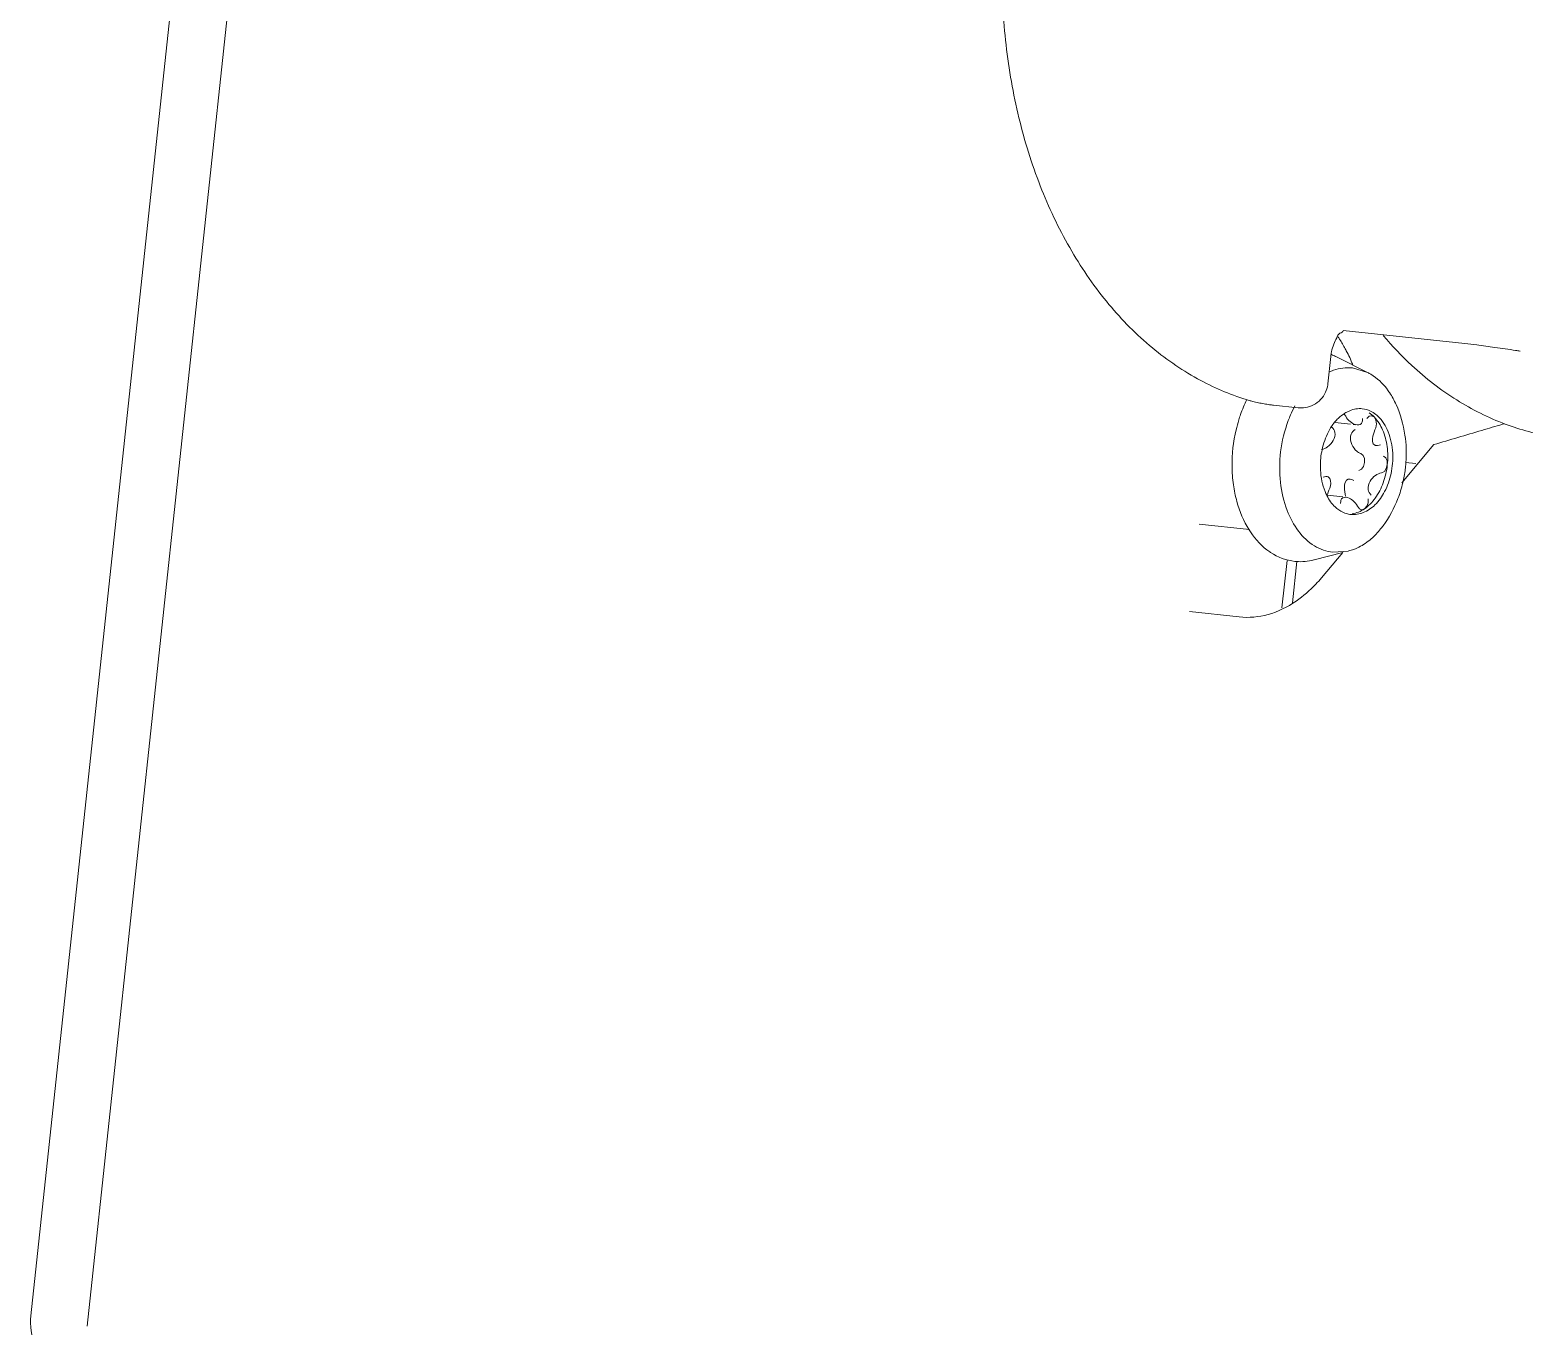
# Model space of a CAD drawing. Header units: millimetres. Extents: x 8265 to 78888, y 1905 to 34251.
# Drawn here: x 38894.02 to 38899.55, y 24313.72 to 24318.52 of the extents above; entities that cross this region are included whole.
import ezdxf

# ---------------------------------------------------------------- set-up
doc = ezdxf.new("R2010")
doc.units = ezdxf.units.MM
doc.layers.add('495_IMPIANTI_001-AM_0', color=6, linetype='Continuous', lineweight=0)

# ---------------------------------------------------------------- blocks, each defined once
blk = doc.blocks.new('gruppo elettrogeno')
at = {"layer": '495_IMPIANTI_001-AM_0'}
for p, q in [((80.2298, -339.3808), (80.2298, -316.7265)), ((80.4403, -316.7423), (80.4403, -339.3808)), ((76.4588, -319.7868), (76.2745, -319.7868)), ((76.0842, -319.8596), (76.0842, -320.0129)), ((76.121, -319.837), (76.121, -320.0129)), ((75.9879, -319.9625), (75.9191, -320.0642)), ((75.9191, -320.0642), (76.022, -320.0257)), ((75.8983, -320.0721), (75.9558, -320.0613)), ((76.4588, -320.1118), (76.2715, -320.1118)), ((75.8672, -320.2292), (75.8754, -320.2317)), ((75.8754, -320.2317), (75.8837, -320.2409)), ((75.9316, -320.2687), (75.923, -320.2687)), ((75.9978, -320.2687), (75.9408, -320.2687)), ((75.7299, -320.3443), (75.6269, -320.4968)), ((75.7247, -320.4201), (75.6855, -320.4201)), ((75.8743, -320.4039), (75.8767, -320.4183)), ((75.8461, -320.5512), (75.8473, -320.5358)), ((75.9316, -320.5392), (75.923, -320.5392)), ((75.9985, -320.5392), (75.9408, -320.5392)), ((75.8672, -320.5787), (75.8565, -320.5744)), ((75.876, -320.5758), (75.8672, -320.5787)), ((75.8837, -320.5669), (75.876, -320.5758)), ((75.9682, -320.5736), (75.9623, -320.5669)), ((76.2325, -320.5788), (76.1402, -320.5788)), ((76.3234, -320.5865), (76.3232, -320.5865)), ((76.0402, -320.6788), (76.0402, -320.7805)), ((75.899, -320.7361), (76.022, -320.7822)), ((75.9558, -320.7466), (75.8991, -320.7361)), ((76.0057, -320.8806), (75.5526, -320.8806))]:
    blk.add_line(p, q, dxfattribs=at)
for points in [[(75.8473, -320.2721), (75.846, -320.2574), (75.8493, -320.2436), (75.8565, -320.2335)], [(75.8565, -320.2335), (75.8659, -320.2293), (75.8672, -320.2292)], [(75.79, -320.4039), (75.7923, -320.3899), (75.7984, -320.3789), (75.808, -320.3728)], [(75.8923, -320.3728), (75.8833, -320.3783), (75.8769, -320.389), (75.8743, -320.4039)], [(75.808, -320.4351), (75.7988, -320.4294), (75.7924, -320.4183), (75.79, -320.4039)], [(75.8767, -320.4183), (75.8831, -320.4294), (75.8923, -320.4351)], [(75.8565, -320.5744), (75.8494, -320.5645), (75.8461, -320.5512)]]:
    blk.add_lwpolyline(points, dxfattribs=at)
for points, start_tangent, end_tangent in [([(80.3445, -316.5927), (80.4107, -316.6363), (80.4403, -316.7423)], (0.996024, -0.089091), (0, -1)), ([(76.2745, -319.7868), (76.1696, -319.8072), (76.0718, -319.8671), (76.0057, -319.9376)], (-1, 0), (-0.606438, -0.795131)), ([(76.0057, -319.9376), (75.9879, -319.9625)], (-0.606438, -0.795131), (-0.559809, -0.828622)), ([(76.0227, -320.0255), (76.0867, -320.0129)], (0.938668, 0.344823), (0.999639, 0.02686)), ([(76.0867, -320.0129), (76.0916, -320.0129)], (0.999639, 0.02686), (1, 0)), ([(76.0916, -320.0129), (76.1845, -320.036), (76.1878, -320.0378)], (1, 0), (0.882642, -0.470045)), ([(76.1878, -320.0378), (76.2671, -320.1041), (76.2726, -320.1109)], (0.882642, -0.470045), (0.618313, -0.785932)), ([(75.8204, -320.1258), (75.8628, -320.0902), (75.8984, -320.0723)], (0.682687, 0.730711), (0.935387, 0.353626)), ([(75.9558, -320.0613), (76.0258, -320.0773)], (1, 0), (0.906496, -0.422215)), ([(76.0258, -320.0773), (76.0907, -320.1255)], (0.906496, -0.422215), (0.685637, -0.727944)), ([(76.2726, -320.1109), (76.3285, -320.2102)], (0.618313, -0.785932), (0.367049, -0.930202)), ([(75.7814, -320.1786), (75.7894, -320.1658), (75.8204, -320.1258)], (0.507713, 0.861527), (0.682687, 0.730711)), ([(76.0907, -320.1255), (76.1405, -320.1974), (76.1759, -320.2976), (76.1872, -320.41), (76.1715, -320.5281), (76.1654, -320.5495)], (0.685637, -0.727944), (-0.301986, -0.953312)), ([(75.7377, -320.2847), (75.7814, -320.1786)], (0.25444, 0.967089), (0.50794, 0.861392)), ([(75.8595, -320.2194), (75.8196, -320.2522)], (-0.879471, -0.475952), (-0.647627, -0.761957)), ([(75.8776, -320.2191), (75.8565, -320.2335)], (-0.884108, -0.467282), (-0.760216, -0.64967)), ([(75.9043, -320.2071), (75.8595, -320.2194)], (-1, 0), (-0.879471, -0.475952)), ([(75.9, -320.2103), (75.8776, -320.2191)], (-0.965348, -0.260965), (-0.884108, -0.467282)), ([(75.9218, -320.2089), (75.9043, -320.2071)], (-0.979326, 0.202287), (-1, 0)), ([(75.9424, -320.2156), (75.9218, -320.2089)], (-0.914895, 0.403692), (-0.979326, 0.202287)), ([(75.9509, -320.2198), (75.9424, -320.2156)], (-0.878414, 0.477901), (-0.914895, 0.403692)), ([(75.965, -320.2288), (75.9509, -320.2198)], (-0.803293, 0.595584), (-0.878414, 0.477901)), ([(76.3285, -320.2102), (76.3479, -320.2707)], (0.367049, -0.930202), (0.242822, -0.970071)), ([(75.8196, -320.2522), (75.7894, -320.3049), (75.7729, -320.3736), (75.775, -320.4498), (75.8, -320.526)], (-0.647627, -0.761957), (0.46796, -0.88375)), ([(75.8212, -320.2774), (75.7981, -320.3366), (75.79, -320.4039)], (-0.494013, -0.869454), (0, -1)), ([(75.8565, -320.2335), (75.8212, -320.2774)], (-0.760216, -0.64967), (-0.494013, -0.869454)), ([(75.8837, -320.2409), (75.9028, -320.2595)], (0.479194, -0.877709), (0.845531, -0.533927)), ([(75.9028, -320.2595), (75.9231, -320.2682)], (0.845531, -0.533927), (0.977933, -0.208918)), ([(75.9231, -320.2682), (75.9446, -320.2616), (75.947, -320.2502)], (0.977933, -0.208918), (-0.00607, 0.999982)), ([(75.9316, -320.2721), (75.9391, -320.3045)], (0.251737, -0.967796), (0.143733, -0.989617)), ([(75.947, -320.2502), (75.9464, -320.2433)], (-0.00607, 0.999982), (-0.147195, 0.989107)), ([(76.0001, -320.2673), (75.965, -320.2288)], (-0.541009, 0.841017), (-0.803293, 0.595584)), ([(75.9987, -320.2721), (75.9912, -320.3045)], (-0.251737, -0.967796), (-0.143733, -0.989617)), ([(76.0086, -320.2819), (76.0001, -320.2673)], (-0.467959, 0.88375), (-0.541009, 0.841017)), ([(76.3479, -320.2707), (76.3601, -320.3375)], (0.242822, -0.970071), (0.11813, -0.992998)), ([(75.7262, -320.3438), (75.7377, -320.2847)], (0.125916, 0.992041), (0.25444, 0.967089)), ([(75.8505, -320.3051), (75.8374, -320.2868)], (-0.251737, 0.967796), (-0.83004, 0.557704)), ([(75.8464, -320.3374), (75.8505, -320.3051)], (0.411925, 0.911218), (-0.251737, 0.967796)), ([(75.9391, -320.3045), (75.9282, -320.3363), (75.9122, -320.335)], (0.143733, -0.989617), (-0.961419, 0.275088)), ([(75.9912, -320.3045), (76.0021, -320.3363), (76.0216, -320.334)], (-0.143733, -0.989617), (0.946569, 0.322503)), ([(76.0336, -320.3581), (76.0086, -320.2819)], (-0.160994, 0.986955), (-0.46796, 0.88375)), ([(75.7225, -320.3953), (75.7262, -320.3438)], (0.017957, 0.999839), (0.125916, 0.992041)), ([(75.808, -320.3728), (75.8294, -320.3609)], (0.973931, 0.226843), (0.739572, 0.673077)), ([(75.8294, -320.3609), (75.8464, -320.3374)], (0.739572, 0.673077), (0.411925, 0.911218)), ([(75.9122, -320.335), (75.9068, -320.3333)], (-0.961419, 0.275088), (-0.938516, 0.345235)), ([(76.0354, -320.3702), (76.0336, -320.3581)], (-0.118077, 0.993004), (-0.160994, 0.986955)), ([(76.0357, -320.4343), (76.0354, -320.3702)], (0.107285, 0.994228), (-0.118077, 0.993004)), ([(76.3601, -320.3375), (76.3597, -320.4734)], (0.11813, -0.992998), (-0.123465, -0.992349)), ([(75.7227, -320.4202), (75.7224, -320.4021), (75.7225, -320.3953)], (-0.033636, 0.999434), (0.017957, 0.999839)), ([(75.737, -320.5208), (75.7227, -320.4202)], (-0.249251, 0.968439), (-0.033636, 0.999434)), ([(75.79, -320.4039), (75.7981, -320.4713), (75.8212, -320.5305)], (0, -1), (0.494013, -0.869454)), ([(75.8923, -320.4351), (75.9042, -320.44)], (0.973931, -0.226843), (0.861158, -0.508337)), ([(75.9042, -320.44), (75.9137, -320.447)], (0.861158, -0.508337), (0.739572, -0.673077)), ([(76.0381, -320.4351), (76.0167, -320.447)], (-0.973931, -0.226843), (-0.739572, -0.673077)), ([(76.0193, -320.5029), (76.0357, -320.4343)], (0.358916, 0.93337), (0.107285, 0.994228)), ([(75.6269, -320.4968), (75.5413, -320.5325), (75.4558, -320.5682), (75.3832, -320.5986)], (-0.922928, -0.384973), (-0.922727, -0.385455)), ([(75.8332, -320.4716), (75.8226, -320.4746)], (-0.984564, -0.175027), (-0.938516, -0.345235)), ([(75.8408, -320.4711), (75.8332, -320.4716)], (-0.997818, 0.066018), (-0.984564, -0.175027)), ([(75.8548, -320.5034), (75.8439, -320.4715), (75.8408, -320.4711)], (0.143733, 0.989617), (-0.997818, 0.066018)), ([(75.9137, -320.447), (75.9348, -320.5028), (75.9217, -320.5211)], (0.739572, -0.673077), (-0.83004, -0.557704)), ([(76.0167, -320.447), (75.9955, -320.5028), (76.0087, -320.5211)], (-0.739572, -0.673077), (0.83004, -0.557704)), ([(76.3597, -320.4734), (76.3537, -320.511)], (-0.123465, -0.992349), (-0.192596, -0.981278)), ([(75.7814, -320.6292), (75.737, -320.5208)], (-0.50794, 0.861392), (-0.249251, 0.968439)), ([(75.8, -320.526), (75.8436, -320.5791)], (0.46796, -0.88375), (0.803293, -0.595584)), ([(75.8212, -320.5305), (75.8565, -320.5744)], (0.494013, -0.869454), (0.760216, -0.64967)), ([(75.8473, -320.5358), (75.8548, -320.5034)], (0.251737, 0.967796), (0.143733, 0.989617)), ([(75.9015, -320.5463), (75.8992, -320.56)], (-0.479194, -0.877709), (0.06049, -0.998169)), ([(75.9229, -320.5397), (75.9015, -320.5463)], (-0.977933, 0.208918), (-0.479194, -0.877709)), ([(75.9433, -320.5484), (75.9229, -320.5397)], (-0.845531, 0.533927), (-0.977933, 0.208918)), ([(75.9623, -320.5669), (75.9433, -320.5484)], (-0.479194, 0.877709), (-0.845531, 0.533927)), ([(75.989, -320.5557), (76.0004, -320.5404)], (0.647627, 0.761957), (0.548322, 0.836267)), ([(76.0004, -320.5404), (76.0193, -320.5029)], (0.548322, 0.836267), (0.358916, 0.93337)), ([(76.1654, -320.5495), (76.1527, -320.5842)], (-0.301986, -0.953312), (-0.385754, -0.922602)), ([(76.3493, -320.5316), (76.3319, -320.5889)], (-0.231864, -0.972748), (-0.348326, -0.937373)), ([(76.3537, -320.511), (76.3493, -320.5316)], (-0.192596, -0.981278), (-0.231864, -0.972748)), ([(75.8556, -320.8777), (75.7394, -320.7793), (75.5607, -320.6699), (75.3725, -320.6003), (75.1921, -320.5724)], (-0.723517, 0.690307), (-0.998498, 0.054782)), ([(75.3832, -320.5986), (75.3759, -320.6016)], (-0.922727, -0.385455), (-0.922719, -0.385473)), ([(75.8436, -320.5791), (75.8624, -320.5905)], (0.803293, -0.595584), (0.899281, -0.437372)), ([(75.8565, -320.5744), (75.8776, -320.5887)], (0.760216, -0.64967), (0.884108, -0.467282)), ([(75.8624, -320.5905), (75.8736, -320.5952)], (0.899281, -0.437372), (0.94201, -0.335585)), ([(75.8736, -320.5952), (75.9043, -320.6008)], (0.94201, -0.335585), (1, 0)), ([(75.8992, -320.56), (75.8997, -320.5646)], (0.06049, -0.998169), (0.147195, -0.989107)), ([(75.9043, -320.6008), (75.9491, -320.5885)], (1, 0), (0.879471, 0.475952)), ([(75.9491, -320.5885), (75.9593, -320.5823)], (0.879471, 0.475952), (0.830782, 0.556599)), ([(75.9593, -320.5823), (75.9664, -320.5772)], (0.830782, 0.556599), (0.79348, 0.608597)), ([(75.9664, -320.5772), (75.989, -320.5557)], (0.79348, 0.608597), (0.647627, 0.761957)), ([(76.0403, -320.6746), (76.0455, -320.6467), (76.0609, -320.6179), (76.0847, -320.5956), (76.1145, -320.5822), (76.1402, -320.5788)], (0.043052, 0.999073), (1, 0.000737)), ([(76.3234, -320.5865), (76.3092, -320.5842), (76.288, -320.5818), (76.267, -320.5801), (76.2464, -320.5791), (76.2323, -320.5788)], (-0.983052, 0.183325), (-0.999999, -0.00124)), ([(77.4137, -322.321), (77.3993, -322.0563), (77.3527, -321.7809), (77.2748, -321.5194), (77.1676, -321.2787), (77.0336, -321.0653), (76.8763, -320.8847), (76.6997, -320.7419), (76.5092, -320.641), (76.3232, -320.5865)], (0.000003, 1), (-0.983229, 0.182377)), ([(75.8105, -320.6706), (75.7814, -320.6293)], (-0.642441, 0.766335), (-0.507619, 0.861582)), ([(75.8991, -320.7361), (75.8858, -320.7305), (75.8209, -320.6824), (75.8105, -320.6706)], (-0.93777, 0.347256), (-0.642441, 0.766335)), ([(76.0402, -320.6788), (76.0403, -320.6746)], (0, 1), (0.043052, 0.999073)), ([(76.0254, -320.7305), (75.9558, -320.7466)], (-0.908325, -0.418265), (-1, 0)), ([(75.9567, -320.7592), (75.9856, -320.8076)], (0.471627, -0.881798), (0.553527, -0.832832)), ([(76.0413, -320.7223), (76.0254, -320.7305)], (-0.866125, -0.499828), (-0.908325, -0.418265)), ([(75.9856, -320.8076), (75.9901, -320.8143)], (0.553527, -0.832832), (0.565875, -0.824491)), ([(75.9901, -320.8143), (76.0147, -320.8473)], (0.565875, -0.824491), (0.629159, -0.777277)), ([(76.0402, -320.7805), (76.0395, -320.7971), (76.0345, -320.827), (76.026, -320.8515), (76.0158, -320.8692), (76.0052, -320.8799)], (-0.002519, -0.999997), (0.281393, -0.959593)), ([(76.0387, -320.7875), (76.0228, -320.7824)], (-0.962809, 0.270184), (-0.938709, 0.34471)), ([(75.3474, -320.8747), (75.346, -320.8746)], (-0.999313, 0.037049), (-0.999318, 0.03694)), ([(75.5526, -320.8806), (75.5088, -320.8801), (75.4411, -320.8782), (75.3636, -320.8753), (75.3474, -320.8747)], (-1, -0.000085), (-0.999313, 0.037049)), ([(76.0147, -320.8473), (76.0223, -320.8565)], (0.629159, -0.777277), (0.647899, -0.761726))]:
    blk.add_spline(points, degree=3, dxfattribs=dict(at, start_tangent=start_tangent, end_tangent=end_tangent))

msp = doc.modelspace()

# ---------------------------------------------------------------- block references
at = {"layer": '495_IMPIANTI_001-AM_0', "linetype": 'Continuous', "rotation": 173.8923967405046}
msp.add_blockref('gruppo elettrogeno', (38940.3107, 23990.2591), dxfattribs=at)

doc.saveas('drawing.dxf')
